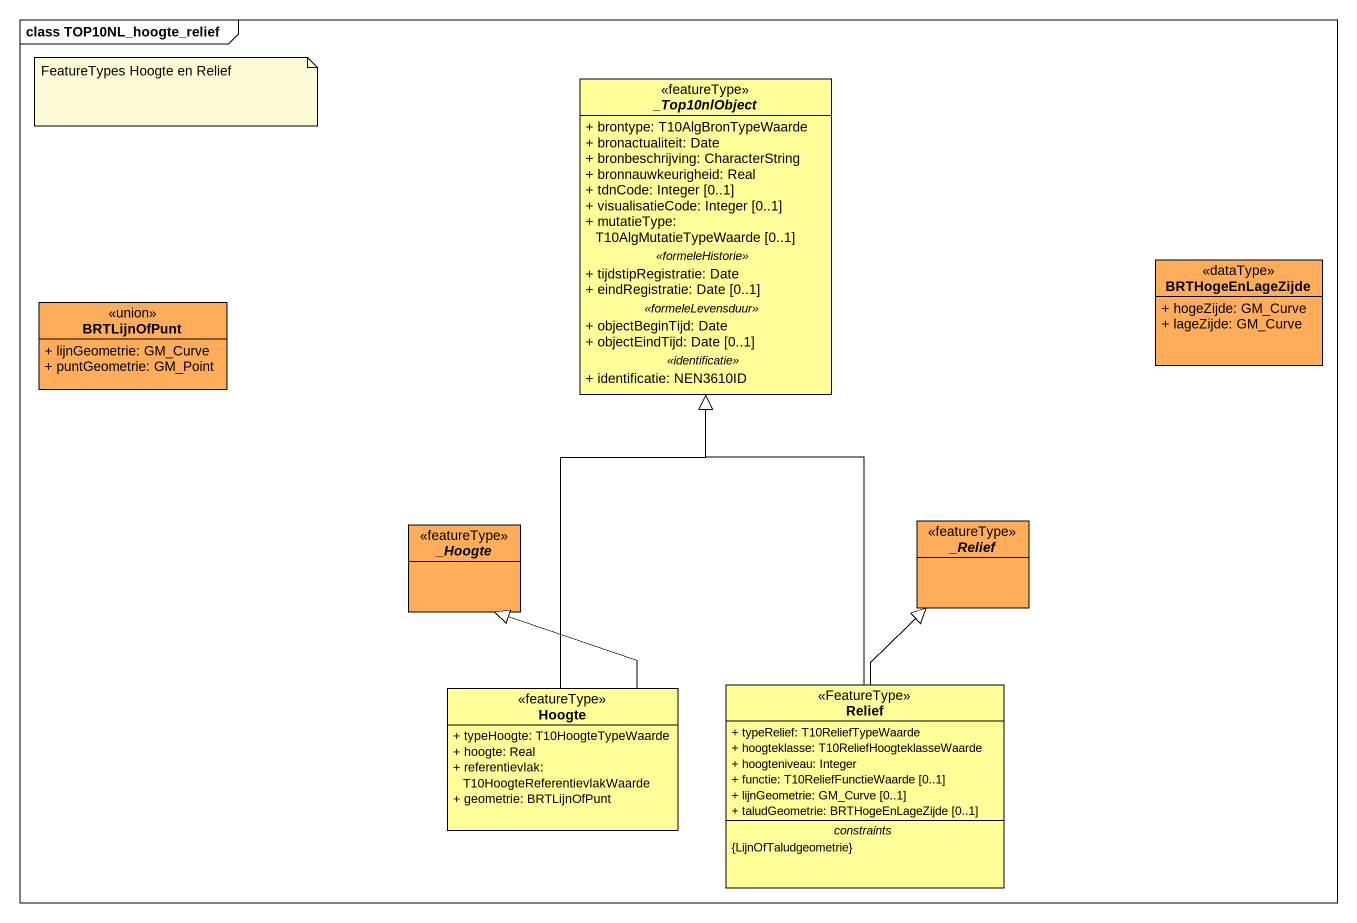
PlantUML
@startuml
mainframe class TOP10NL_hoogte_relief
hide circle
hide empty members
skinparam classAttributeIconSize 0
abstract class "_Top10nlObject" as Top10nlObject <<featureType>> #FFFE99 {
  + brontype: T10AlgBronTypeWaarde
  + bronactualiteit: Date
  + bronbeschrijving: CharacterString
  + bronnauwkeurigheid: Real
  + tdnCode: Integer [0..1]
  + visualisatieCode: Integer [0..1]
  + mutatieType: T10AlgMutatieTypeWaarde [0..1]
  .. <<formeleHistorie>> ..
  + tijdstipRegistratie: Date
  + eindRegistratie: Date [0..1]
  .. <<formeleLevensduur>> ..
  + objectBeginTijd: Date
  + objectEindTijd: Date [0..1]
  .. <<identificatie>> ..
  + identificatie: NEN3610ID
}
class BRTLijnOfPunt <<union>> #FFAD5B {
  + lijnGeometrie: GM_Curve
  + puntGeometrie: GM_Point
}
class BRTHogeEnLageZijde <<dataType>> #FFAD5B {
  + hogeZijde: GM_Curve
  + lageZijde: GM_Curve
}
abstract class "_Hoogte" as Hoogte <<featureType>> #FFAD5B
abstract class "_Relief" as Relief <<featureType>> #FFAD5B
class "Hoogte" as Hoogte_2 <<featureType>> #FFFE99 {
  + typeHoogte: T10HoogteTypeWaarde
  + hoogte: Real
  + referentievlak: T10HoogteReferentievlakWaarde
  + geometrie: BRTLijnOfPunt
}
class "Relief" as Relief_2 <<FeatureType>> #FFFE99 {
  + typeRelief: T10ReliefTypeWaarde
  + hoogteklasse: T10ReliefHoogteklasseWaarde
  + hoogteniveau: Integer
  + functie: T10ReliefFunctieWaarde [0..1]
  + lijnGeometrie: GM_Curve [0..1]
  + taludGeometrie: BRTHogeEnLageZijde [0..1]
  -- constraints --
  {LijnOfTaludgeometrie}
}
Hoogte_2 -up-|> Top10nlObject
Hoogte_2 -up-|> Hoogte
Relief_2 -up-|> Top10nlObject
Relief_2 -up-|> Relief
note as N1
  FeatureTypes Hoogte en Relief
end note
@enduml
